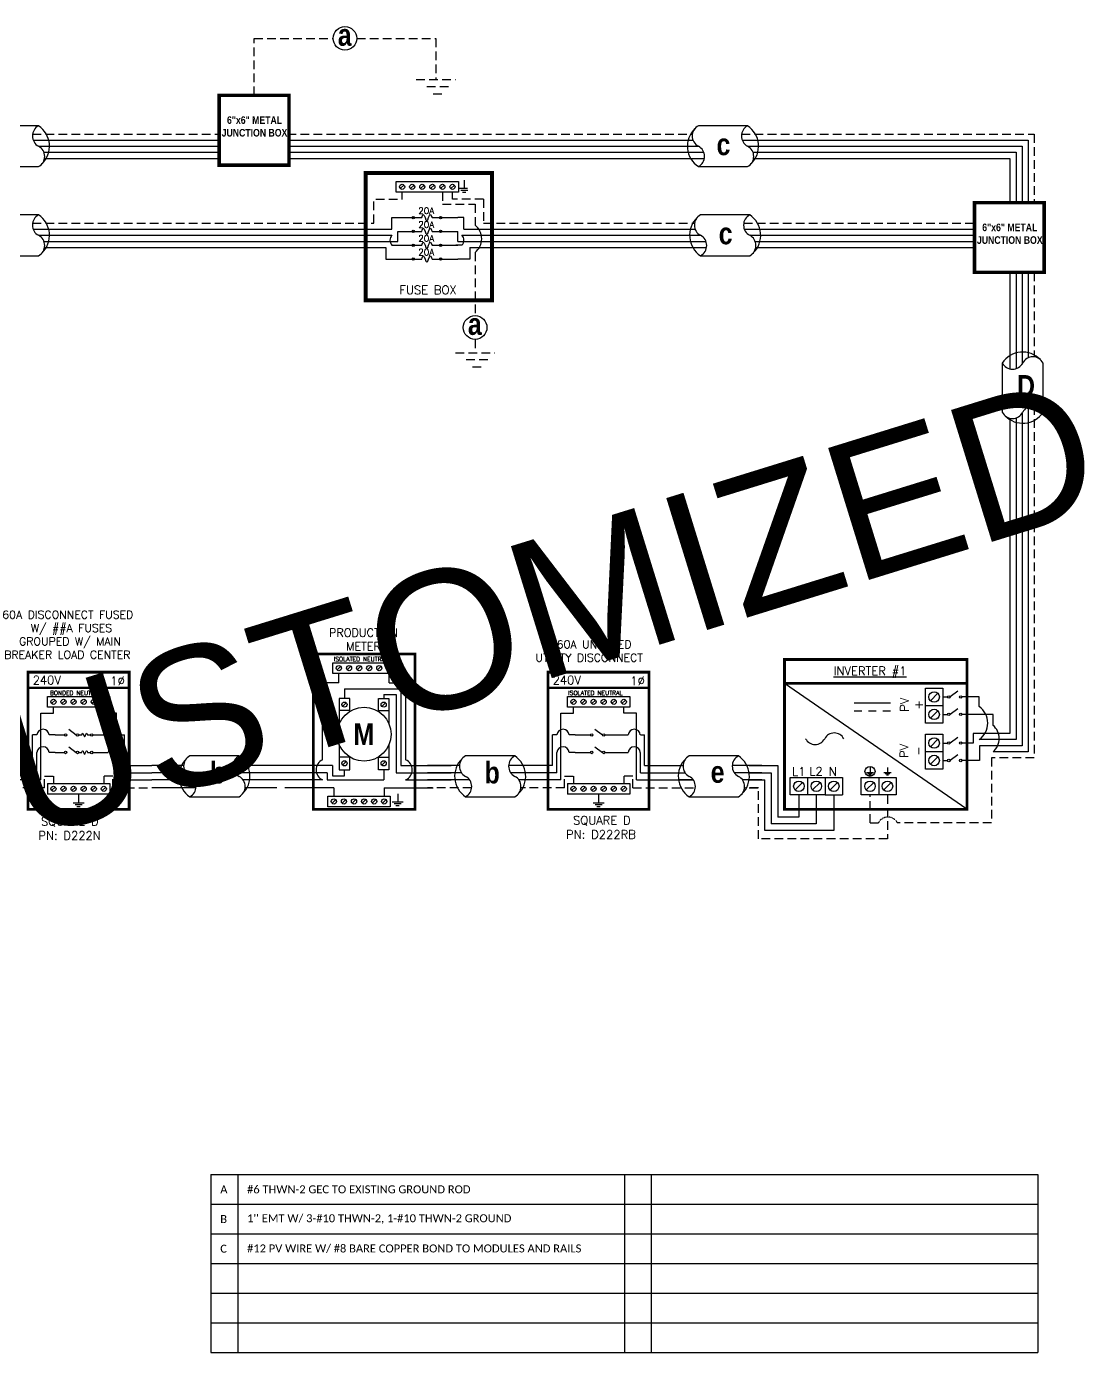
# Model space of a CAD drawing. Header units: feet. Extents: x 11517 to 12340, y 20866 to 21438.
# Drawn here: x 11883 to 12340, y 20866 to 21438 of the extents above; entities that cross this region are included whole.
import ezdxf

# ---------------------------------------------------------------- set-up
doc = ezdxf.new("R2010")
doc.units = ezdxf.units.FT
doc.header["$MEASUREMENT"] = 0
doc.linetypes.add('HIDDEN', pattern=[0.375, 0.25, -0.125])
for name, color, linetype in [('ONE LINE BLOCKS', 7, 'Continuous'), ('TABLES', 7, 'Continuous'), ('TEXT', 7, 'Continuous'), ('Z - TITLEBLOCK TXT', 7, 'Continuous')]:
    doc.layers.add(name, color=color, linetype=linetype)
doc.styles.add('ONE LINE TXT', font='techb___.ttf')
doc.styles.get("Standard").update_dxf_attribs({"font": 'simplex.shx'})
doc.styles.add('TITLE BBLOCK TEXT', font='ARIALUNI.TTF')

# ---------------------------------------------------------------- blocks, each defined once
blk = doc.blocks.new('M_METER PAN')
at = {"color": 253, "linetype": 'Continuous'}
for p, q in [((4.73, 8.02), (4.73, 8.75)), ((8.59, 8.02), (8.59, 8.75)), ((4.73, 8.02), (3.48, 8.02)), ((3.48, 2.14), (3.48, 8.02)), ((8.59, 8.02), (9.84, 8.02)), ((9.84, 2.14), (9.84, 8.02)), ((3.48, 0.61), (0, 0.61)), ((9.84, 0.61), (13.32, 0.61))]:
    blk.add_line(p, q, dxfattribs=at)
at = {"color": 7, "linetype": 'Continuous'}
for p, q in [((5.16, 7.56), (5.16, 6.82)), ((5.16, 7.56), (9.47, 7.56)), ((9.47, 7.56), (9.47, 1.71)), ((4.25, 1.71), (0, 1.71)), ((4.25, 1.71), (4.25, 0.9)), ((5.16, 0.9), (5.16, 1.37)), ((9.47, 1.71), (13.32, 1.71)), ((4.25, 0.9), (5.16, 0.9))]:
    blk.add_line(p, q, dxfattribs=at)
at = {"color": 10, "linetype": 'Continuous'}
for p, q in [((8.16, 7.14), (8.16, 6.82)), ((8.16, 7.14), (9.12, 7.14)), ((9.12, 7.14), (9.12, 1.15)), ((3.83, 1.15), (0, 1.15)), ((3.83, 1.15), (3.83, 0.61)), ((8.16, 1.37), (8.16, 0.61)), ((9.12, 1.15), (13.32, 1.15)), ((3.83, 0.61), (8.16, 0.61))]:
    blk.add_line(p, q, dxfattribs=at)
at = {"color": 1, "linetype": 'Continuous'}
for p, q in [((5.57, 5.9), (4.76, 5.9)), ((7.76, 5.9), (8.56, 5.9)), ((5.57, 2.33), (4.76, 2.33)), ((7.76, 2.33), (8.56, 2.33))]:
    blk.add_line(p, q, dxfattribs=at)
at = {"color": 253, "linetype": 'Continuous'}
for centre, start, end in [((3.82, 1.37), 113.9997, 246.0003), ((9.5, 1.37), 293.9997, 66.0003)]:
    blk.add_arc(centre, 0.835, start, end, dxfattribs=at)
at = {"layer": 'ONE LINE BLOCKS', "lineweight": 50, "const_width": 0.21}
blk.add_lwpolyline([(2.77, -1.65), (2.77, 10.22), (10.55, 10.22), (10.55, -1.65)], close=True, dxfattribs=at)
at = {"layer": 'TEXT', "color": 92, "linetype": 'HIDDEN', "ltscale": 15}
for p, q in [((4.35, 0), (0, 0)), ((4.35, 0), (4.35, -0.65)), ((8.2, 0), (8.2, -0.65)), ((8.2, 0), (13.32, 0))]:
    blk.add_line(p, q, dxfattribs=at)
at = {"layer": 'TEXT', "color": 92, "linetype": 'Continuous', "flags": 128}
for points in [[(9.23, -0.46), (9.23, -1.08)], [(8.81, -1.08), (9.64, -1.08)], [(9.5, -1.23), (8.96, -1.23)], [(9.35, -1.38), (9.1, -1.38)]]:
    blk.add_lwpolyline(points, dxfattribs=at)
at = {"layer": 'TEXT', "linetype": 'Continuous'}
blk.add_circle((6.66, 4.09), 2.06, dxfattribs=at)
at = {"layer": 'Z - TITLEBLOCK TXT', "color": 1, "linetype": 'Continuous'}
for p, q in [((4.27, 8.75), (4.27, 9.55)), ((4.27, 9.55), (9.05, 9.55)), ((9.05, 9.55), (9.05, 8.75)), ((9.05, 8.75), (4.27, 8.75)), ((4.76, 6.82), (4.76, 4.89)), ((5.57, 6.82), (4.76, 6.82)), ((5.57, 5.84), (5.57, 6.82)), ((7.76, 5.84), (7.76, 6.82)), ((7.76, 6.82), (8.56, 6.82)), ((8.56, 6.82), (8.56, 4.89)), ((4.76, 3.3), (4.76, 1.37)), ((8.56, 3.3), (8.56, 1.37)), ((5.57, 1.37), (5.57, 2.35)), ((7.76, 1.37), (7.76, 2.35)), ((4.76, 1.37), (5.57, 1.37)), ((8.56, 1.37), (7.76, 1.37)), ((3.89, -1.45), (3.89, -0.65)), ((3.89, -0.65), (8.66, -0.65)), ((8.66, -0.65), (8.66, -1.45)), ((8.66, -1.45), (3.89, -1.45))]:
    blk.add_line(p, q, dxfattribs=at)
at = {"layer": 'Z - TITLEBLOCK TXT', "color": 4, "linetype": 'Continuous'}
for p, q in [((4.87, 9.29), (4.6, 9.01)), ((5.64, 9.29), (5.37, 9.01)), ((6.42, 9.29), (6.14, 9.01)), ((7.19, 9.29), (6.91, 9.01)), ((7.96, 9.29), (7.68, 9.01)), ((8.73, 9.29), (8.45, 9.01)), ((5.3, 6.5), (5.02, 6.22)), ((8.3, 6.5), (8.02, 6.22)), ((5.3, 2.01), (5.02, 1.73)), ((8.3, 2.01), (8.02, 1.73)), ((4.49, -0.91), (4.21, -1.19)), ((5.26, -0.91), (4.98, -1.19)), ((6.03, -0.91), (5.75, -1.19)), ((6.8, -0.91), (6.52, -1.19)), ((7.57, -0.91), (7.29, -1.19)), ((8.34, -0.91), (8.06, -1.19))]:
    blk.add_line(p, q, dxfattribs=at)
for centre in [(4.73, 9.15), (5.51, 9.15), (6.28, 9.15), (7.05, 9.15), (7.82, 9.15), (8.59, 9.15), (5.16, 6.36), (8.16, 6.36), (5.16, 1.87), (8.16, 1.87), (4.35, -1.05), (5.12, -1.05), (5.89, -1.05), (6.66, -1.05), (7.43, -1.05), (8.2, -1.05)]:
    blk.add_circle(centre, 0.197, dxfattribs=at)
at = {"layer": 'TABLES', "color": 4, "linetype": 'Continuous'}
blk.add_text('ISOLATED NEUTRAL', height=0.3321, dxfattribs=at).set_placement((4.34, 9.67))
at = {"layer": 'TEXT', "color": 1, "insert": (6.61, 11.34), "char_height": 0.6278, "attachment_point": 5}
blk.add_mtext_dynamic_manual_height_columns('PRODUCTION METER', width=1.3203, gutter_width=7.17, heights=[0], dxfattribs=at)
at = {"layer": 'Z - TITLEBLOCK TXT', "color": 253, "linetype": 'Continuous', "style": 'ONE LINE TXT'}
blk.add_text('M', height=1.66, dxfattribs=at).set_placement((5.85, 3.26))
blk = doc.blocks.new('*U8')
at = {"color": 0}
blk.add_blockref('M_METER PAN', (0, 0), dxfattribs=at)
blk = doc.blocks.new('M_MAIN DISCO')
at = {"color": 253, "linetype": 'Continuous'}
for p, q in [((-42.47, 32.21), (-42.47, 34.82)), ((-20.72, 32.21), (-20.72, 34.82)), ((-47.96, 3.45), (-47.96, 32.21)), ((-47.96, 32.21), (-42.47, 32.21)), ((-15.23, 32.21), (-20.72, 32.21)), ((-15.23, 3.45), (-15.23, 32.21)), ((-47.96, 3.45), (-63.19, 3.45)), ((-15.23, 3.45), (0, 3.45))]:
    blk.add_line(p, q, dxfattribs=at)
at = {"color": 7, "linetype": 'Continuous'}
for p, q in [((-51.46, 9.66), (-51.46, 22.77)), ((-49.6, 22.77), (-51.46, 22.77)), ((-41.69, 22.77), (-44.32, 22.77)), ((-21.5, 22.77), (-18.87, 22.77)), ((-13.59, 22.77), (-11.73, 22.77)), ((-11.73, 9.66), (-11.73, 22.77)), ((-51.46, 9.66), (-63.19, 9.66)), ((-11.73, 9.66), (0, 9.66))]:
    blk.add_line(p, q, dxfattribs=at)
at = {"color": 1, "linetype": 'Continuous'}
for p, q in [((-31.53, 22.77), (-30.29, 22.77)), ((-27.74, 22.77), (-26.5, 22.77)), ((-31.53, 15.24), (-30.29, 15.24)), ((-27.74, 15.24), (-26.5, 15.24))]:
    blk.add_line(p, q, dxfattribs=at)
at = {"color": 10, "linetype": 'Continuous'}
for p, q in [((-49.6, 6.49), (-49.6, 15.24)), ((-41.69, 15.24), (-44.32, 15.24)), ((-21.5, 15.24), (-18.87, 15.24)), ((-13.59, 6.49), (-13.59, 15.24)), ((-49.6, 6.49), (-63.19, 6.49)), ((-13.59, 6.49), (0, 6.49))]:
    blk.add_line(p, q, dxfattribs=at)
at = {"color": 7, "linetype": 'Continuous'}
for centre in [(-46.96, 22.62), (-16.23, 22.62)]:
    blk.add_arc(centre, 2.64, 3.2819, 176.7181, dxfattribs=at)
at = {"color": 10, "linetype": 'Continuous'}
for centre in [(-46.96, 15.08), (-16.23, 15.08)]:
    blk.add_arc(centre, 2.64, 3.2819, 176.7181, dxfattribs=at)
at = {"color": 1, "linetype": 'Continuous'}
for points in [[(-30.29, 22.77), (-29.92, 23.53), (-29.02, 22.01), (-28.19, 23.53), (-27.74, 22.77)], [(-30.29, 15.24), (-29.92, 16), (-29.02, 14.47), (-28.19, 16), (-27.74, 15.24)]]:
    blk.add_spline(points, degree=3, dxfattribs=at)
at = {"layer": 'ONE LINE BLOCKS', "lineweight": 50}
blk.add_line((-53.41, 43.1), (-9.8, 43.1), dxfattribs=at)
at = {"layer": 'ONE LINE BLOCKS', "lineweight": 50, "const_width": 1.19}
blk.add_lwpolyline([(-53.41, -9.3), (-53.41, 49.88), (-9.8, 49.88), (-9.8, -9.3)], close=True, dxfattribs=at)
at = {"layer": 'TEXT', "color": 92, "linetype": 'HIDDEN', "ltscale": 15}
for p, q in [((-46.38, 0), (-63.19, 0)), ((-46.38, 0), (-46.38, 4.94)), ((-46.38, 4.94), (-42.47, 4.94)), ((-42.47, 4.94), (-42.47, 1.8)), ((-16.81, 4.94), (-20.72, 4.94)), ((-20.72, 4.94), (-20.72, 1.8)), ((-16.81, 0), (-16.81, 4.94)), ((-16.81, 0), (0, 0))]:
    blk.add_line(p, q, dxfattribs=at)
at = {"layer": 'TEXT', "color": 92, "linetype": 'Continuous', "flags": 128}
for points in [[(-31.59, -3.07), (-31.6, -6.57)], [(-33.94, -6.57), (-29.25, -6.57)], [(-30.07, -7.44), (-33.13, -7.44)], [(-30.88, -8.3), (-32.31, -8.3)]]:
    blk.add_lwpolyline(points, dxfattribs=at)
at = {"layer": 'Z - TITLEBLOCK TXT', "color": 1, "linetype": 'Continuous'}
for p, q in [((-45.07, 34.82), (-45.07, 39.36)), ((-45.07, 39.36), (-18.12, 39.36)), ((-18.12, 34.82), (-45.07, 34.82)), ((-18.12, 39.36), (-18.12, 34.82)), ((-35.88, 25.22), (-32.61, 22.78)), ((-41.69, 22.77), (-37.77, 22.77)), ((-35.88, 17.69), (-32.61, 15.24)), ((-25.42, 22.77), (-21.5, 22.77)), ((-41.69, 15.24), (-37.77, 15.24)), ((-25.42, 15.23), (-21.5, 15.23)), ((-45.07, 1.8), (-18.12, 1.8)), ((-45.07, 1.8), (-45.07, -2.74)), ((-18.12, 1.8), (-18.12, -2.74)), ((-18.12, -2.74), (-45.07, -2.74))]:
    blk.add_line(p, q, dxfattribs=at)
at = {"layer": 'Z - TITLEBLOCK TXT', "color": 4, "linetype": 'Continuous'}
for p, q in [((-41.69, 37.87), (-43.26, 36.3)), ((-37.34, 37.87), (-38.91, 36.3)), ((-32.98, 37.87), (-34.56, 36.3)), ((-28.63, 37.87), (-30.21, 36.3)), ((-24.28, 37.87), (-25.86, 36.3)), ((-19.93, 37.87), (-21.51, 36.3)), ((-41.69, 0.32), (-43.26, -1.26)), ((-37.34, 0.32), (-38.91, -1.26)), ((-32.98, 0.32), (-34.56, -1.26)), ((-28.63, 0.32), (-30.21, -1.26)), ((-24.28, 0.32), (-25.86, -1.26)), ((-19.93, 0.32), (-21.51, -1.26))]:
    blk.add_line(p, q, dxfattribs=at)
for centre in [(-42.47, 37.09), (-38.12, 37.09), (-33.77, 37.09), (-29.42, 37.09), (-25.07, 37.09), (-20.72, 37.09), (-42.47, -0.47), (-38.12, -0.47), (-33.77, -0.47), (-29.42, -0.47), (-25.07, -0.47), (-20.72, -0.47)]:
    blk.add_circle(centre, 1.11, dxfattribs=at)
at = {"layer": 'Z - TITLEBLOCK TXT', "color": 1, "linetype": 'Continuous'}
for centre in [(-37.23, 22.77), (-32.07, 22.77), (-25.96, 22.77), (-37.23, 15.24), (-32.07, 15.24), (-25.96, 15.23)]:
    blk.add_circle(centre, 0.541, dxfattribs=at)
at = {"layer": 'TABLES', "color": 4, "linetype": 'Continuous'}
blk.add_text('BONDED NEUTRAL', height=1.8743, dxfattribs=at).set_placement((-43.99, 40.01))
at = {"layer": 'TEXT', "color": 1}
for s, width, gutter_width, heights, insert, char_height, attachment_point in [('\\A1;\\pi4.1167;60A DISCONNECT FUSED \\P\\pi16.454;W/ ##A FUSES\\P\\pi11.355;GROUPED W/ MAIN \\P\\pi4.9392;BREAKER LOAD CENTER', 71.8931, 92.23, [24.13], (-68.68, 76.43), 3.4544, 1), ('240V', 0.1481, 0.75, [0], (-45.35, 46.44), 3.658, 5), ('1∅', 0.1481, 0.75, [0], (-14.78, 46.14), 3.658, 5), ('\\A1;\\pi3.6942,t21.982;SQUARE D\\P\\pi2.5621,t20.85;PN: D222N', 35.0816, 28.88, [13.54], (-51.57, -12.71), 3.6576, 1)]:
    blk.add_mtext_dynamic_manual_height_columns(s, width=width, gutter_width=gutter_width, heights=heights, dxfattribs=dict(at, insert=insert, char_height=char_height, attachment_point=attachment_point))
blk = doc.blocks.new('*U6')
at = {"color": 7, "linetype": 'Continuous'}
for p, q in [((6.67, 2.43), (2.91, 2.43)), ((2.44, 1.71), (0, 1.71)), ((9.57, 1.71), (6.2, 1.71)), ((2.91, -0.69), (6.67, -0.69))]:
    blk.add_line(p, q, dxfattribs=at)
at = {"color": 10, "linetype": 'Continuous'}
for p, q in [((2.59, 1.15), (0, 1.15)), ((9.57, 1.15), (6.35, 1.15))]:
    blk.add_line(p, q, dxfattribs=at)
at = {"color": 253, "linetype": 'Continuous'}
for p, q in [((3.21, 0.61), (0, 0.61)), ((9.57, 0.61), (6.97, 0.61))]:
    blk.add_line(p, q, dxfattribs=at)
at = {"color": 7, "linetype": 'Continuous'}
for centre, start, end in [((3.94, 0.87), 133.9732, 236.4265), ((5.63, 0.87), 313.9732, 56.4265)]:
    blk.add_arc(centre, 1.87, start, end, dxfattribs=at)
at = {"layer": 'TEXT', "color": 92, "linetype": 'HIDDEN', "ltscale": 15}
for p, q in [((3.37, 0), (0, 0)), ((9.57, 0), (7.14, 0))]:
    blk.add_line(p, q, dxfattribs=at)
at = {"layer": 'Z - TITLEBLOCK TXT', "linetype": 'Continuous'}
for centre, start, end in [((3.31, 1.65), 117.6639, 242.3361), ((7.08, 1.65), 117.6639, 242.3361), ((2.5, 0.09), 297.6639, 62.3361), ((6.26, 0.09), 297.6639, 62.3361)]:
    blk.add_arc(centre, 0.882, start, end, dxfattribs=at)
blk = doc.blocks.new('M_UTILITY DISCONNECT')
at = {"color": 253, "linetype": 'Continuous'}
for p, q in [((-42.47, 32.21), (-42.47, 34.82)), ((-20.72, 32.21), (-20.72, 34.82)), ((-47.96, 3.45), (-47.96, 32.21)), ((-47.96, 32.21), (-42.47, 32.21)), ((-15.23, 32.21), (-20.72, 32.21)), ((-15.23, 3.45), (-15.23, 32.21)), ((-47.96, 3.45), (-63.19, 3.45)), ((-15.23, 3.45), (0, 3.45))]:
    blk.add_line(p, q, dxfattribs=at)
at = {"color": 7, "linetype": 'Continuous'}
for p, q in [((-51.46, 9.66), (-51.46, 22.77)), ((-49.6, 22.77), (-51.46, 22.77)), ((-41.69, 22.77), (-44.32, 22.77)), ((-21.5, 22.77), (-18.87, 22.77)), ((-13.59, 22.77), (-11.73, 22.77)), ((-11.73, 9.66), (-11.73, 22.77)), ((-51.46, 9.66), (-63.19, 9.66)), ((-11.73, 9.66), (0, 9.66))]:
    blk.add_line(p, q, dxfattribs=at)
at = {"color": 10, "linetype": 'Continuous'}
for p, q in [((-49.6, 6.49), (-49.6, 15.24)), ((-41.69, 15.24), (-44.32, 15.24)), ((-21.5, 15.24), (-18.87, 15.24)), ((-13.59, 6.49), (-13.59, 15.24)), ((-49.6, 6.49), (-63.19, 6.49)), ((-13.59, 6.49), (0, 6.49))]:
    blk.add_line(p, q, dxfattribs=at)
at = {"color": 7, "linetype": 'Continuous'}
for centre in [(-46.96, 22.62), (-16.23, 22.62)]:
    blk.add_arc(centre, 2.64, 3.2819, 176.7181, dxfattribs=at)
at = {"color": 10, "linetype": 'Continuous'}
for centre in [(-46.96, 15.08), (-16.23, 15.08)]:
    blk.add_arc(centre, 2.64, 3.2819, 176.7181, dxfattribs=at)
at = {"layer": 'ONE LINE BLOCKS', "lineweight": 50}
blk.add_line((-53.41, 43.1), (-9.8, 43.1), dxfattribs=at)
at = {"layer": 'ONE LINE BLOCKS', "lineweight": 50, "const_width": 1.19}
blk.add_lwpolyline([(-53.41, -9.3), (-53.41, 49.88), (-9.8, 49.88), (-9.8, -9.3)], close=True, dxfattribs=at)
at = {"layer": 'TEXT', "color": 92, "linetype": 'HIDDEN', "ltscale": 15}
for p, q in [((-46.38, 0), (-63.19, 0)), ((-46.38, 0), (-46.38, 4.94)), ((-46.38, 4.94), (-42.47, 4.94)), ((-42.47, 4.94), (-42.47, 1.8)), ((-16.81, 4.94), (-20.72, 4.94)), ((-20.72, 4.94), (-20.72, 1.8)), ((-16.81, 0), (-16.81, 4.94)), ((-16.81, 0), (0, 0))]:
    blk.add_line(p, q, dxfattribs=at)
at = {"layer": 'TEXT', "color": 92, "linetype": 'Continuous', "flags": 128}
for points in [[(-31.59, -3.07), (-31.6, -6.57)], [(-33.94, -6.57), (-29.25, -6.57)], [(-30.07, -7.44), (-33.13, -7.44)], [(-30.88, -8.3), (-32.31, -8.3)]]:
    blk.add_lwpolyline(points, dxfattribs=at)
at = {"layer": 'Z - TITLEBLOCK TXT', "color": 1, "linetype": 'Continuous'}
for p, q in [((-45.07, 34.82), (-45.07, 39.36)), ((-45.07, 39.36), (-18.12, 39.36)), ((-18.12, 34.82), (-45.07, 34.82)), ((-18.12, 39.36), (-18.12, 34.82)), ((-33.23, 25.22), (-29.96, 22.78)), ((-41.69, 22.77), (-35.12, 22.77)), ((-33.23, 17.69), (-29.96, 15.24)), ((-28.88, 22.77), (-21.5, 22.77)), ((-41.69, 15.24), (-35.12, 15.24)), ((-28.88, 15.24), (-21.5, 15.23)), ((-45.07, 1.8), (-18.12, 1.8)), ((-45.07, 1.8), (-45.07, -2.74)), ((-18.12, 1.8), (-18.12, -2.74)), ((-18.12, -2.74), (-45.07, -2.74))]:
    blk.add_line(p, q, dxfattribs=at)
at = {"layer": 'Z - TITLEBLOCK TXT', "color": 4, "linetype": 'Continuous'}
for p, q in [((-41.69, 37.87), (-43.26, 36.3)), ((-37.34, 37.87), (-38.91, 36.3)), ((-32.98, 37.87), (-34.56, 36.3)), ((-28.63, 37.87), (-30.21, 36.3)), ((-24.28, 37.87), (-25.86, 36.3)), ((-19.93, 37.87), (-21.51, 36.3)), ((-41.69, 0.32), (-43.26, -1.26)), ((-37.34, 0.32), (-38.91, -1.26)), ((-32.98, 0.32), (-34.56, -1.26)), ((-28.63, 0.32), (-30.21, -1.26)), ((-24.28, 0.32), (-25.86, -1.26)), ((-19.93, 0.32), (-21.51, -1.26))]:
    blk.add_line(p, q, dxfattribs=at)
for centre in [(-42.47, 37.09), (-38.12, 37.09), (-33.77, 37.09), (-29.42, 37.09), (-25.07, 37.09), (-20.72, 37.09), (-42.47, -0.47), (-38.12, -0.47), (-33.77, -0.47), (-29.42, -0.47), (-25.07, -0.47), (-20.72, -0.47)]:
    blk.add_circle(centre, 1.11, dxfattribs=at)
at = {"layer": 'Z - TITLEBLOCK TXT', "color": 1, "linetype": 'Continuous'}
for centre in [(-34.58, 22.77), (-29.42, 22.77), (-34.58, 15.24), (-29.42, 15.24)]:
    blk.add_circle(centre, 0.541, dxfattribs=at)
at = {"layer": 'TABLES', "color": 4, "linetype": 'Continuous'}
blk.add_text('ISOLATED NEUTRAL', height=1.8743, dxfattribs=at).set_placement((-44.71, 40.01))
at = {"layer": 'TEXT', "color": 1}
for s, width, gutter_width, heights, insert, char_height, attachment_point in [('\\A1;\\pi12.968; 60A UNFUSED \\P\\pi6.1418;UTILITY DISCONNECT', 64.922, 0, [82.18], (-65.01, 63.62), 3.4544, 1), ('240V', 0.1481, 0.75, [0], (-45.35, 46.44), 3.658, 5), ('1∅', 0.1481, 0.75, [0], (-14.78, 46.14), 3.658, 5), ('\\A1;\\pi11.999,t30.287;SQUARE D\\P\\pi9.0377,t27.326;PN: D222RB', 51.6906, 0.203, [45.94], (-54.67, -12.23), 3.6576, 1)]:
    blk.add_mtext_dynamic_manual_height_columns(s, width=width, gutter_width=gutter_width, heights=heights, dxfattribs=dict(at, insert=insert, char_height=char_height, attachment_point=attachment_point))
blk = doc.blocks.new('*T12')
at = {"linetype": 'ByBlock', "lineweight": -2, "transparency": 16777216}
for p, q in [((0, 0), (357.03, 0)), ((0, 0), (0, -76.8)), ((11.58, 0), (11.58, -76.8)), ((178.51, 0), (178.51, -76.8)), ((190.1, 0), (190.1, -76.8)), ((357.03, 0), (357.03, -76.8)), ((0, -12.8), (357.03, -12.8)), ((0, -25.61), (357.03, -25.61)), ((0, -38.41), (357.03, -38.41)), ((0, -51.22), (357.03, -51.22)), ((0, -64.02), (357.03, -64.02)), ((0, -76.8), (357.03, -76.8))]:
    blk.add_line(p, q, dxfattribs=at)
at = {"color": 0, "linetype": 'Continuous', "transparency": 16777216, "char_height": 3.4544, "attachment_point": 4}
for s, insert, width in [('{\\fCalibri|b0|i0|c0;A', (4.06, -6.4), 3.4544), ('{\\fCalibri|b0|i0|c0;#6 THWN-2 GEC TO EXISTING GROUND ROD', (15.65, -6.4), 158.8026), ('{\\fCalibri|b0|i0|c0;', (182.58, -6.4), 3.4544), ('{\\fCalibri|b0|i0|c0;', (194.16, -6.4), 158.8095), ("{\\fCalibri|b0|i0|c0;1'' EMT W/ 3-#10 THWN-2, 1-#10 THWN-2 GROUND", (15.65, -19.21), 158.8026), ('{\\fCalibri|b0|i0|c0;B', (4.06, -19.21), 3.4544), ('{\\fCalibri|b0|i0|c0;', (182.58, -19.21), 3.4544), ('{\\fCalibri|b0|i0|c0;', (194.16, -19.21), 158.8095), ('{\\fCalibri|b0|i0|c0;C', (4.06, -32.01), 3.4544), ('{\\fCalibri|b0|i0|c0;#12 PV WIRE W/ #8 BARE COPPER BOND TO MODULES AND RAILS', (15.65, -32.01), 158.8026), ('{\\fCalibri|b0|i0|c0;', (182.58, -32.01), 3.4544), ('{\\fCalibri|b0|i0|c0;', (194.16, -32.01), 158.8095), ('{\\fCalibri|b0|i0|c0;', (4.06, -44.82), 3.4544), ('{\\fCalibri|b0|i0|c0;', (15.65, -44.82), 158.8026), ('{\\fCalibri|b0|i0|c0;', (182.58, -44.82), 3.4544), ('{\\fCalibri|b0|i0|c0;', (194.16, -44.82), 158.8095), ('{\\fCalibri|b0|i0|c0;', (4.06, -57.62), 3.4544), ('{\\fCalibri|b0|i0|c0;', (15.65, -57.62), 158.8026), ('{\\fCalibri|b0|i0|c0;', (182.58, -57.62), 3.4544), ('{\\fCalibri|b0|i0|c0;', (194.16, -57.62), 158.8095), ('{\\fCalibri|b0|i0|c0;', (4.06, -70.41), 3.4544), ('{\\fCalibri|b0|i0|c0;', (15.65, -70.41), 158.8026), ('{\\fCalibri|b0|i0|c0;', (182.58, -70.41), 3.4544), ('{\\fCalibri|b0|i0|c0;', (194.16, -70.41), 158.8095)]:
    blk.add_mtext(s, dxfattribs=dict(at, insert=insert, width=width))

msp = doc.modelspace()

# ---------------------------------------------------------------- hatches: boundary and pattern name
at = {"linetype": 'Continuous'}
h = msp.add_hatch(color=7, dxfattribs=at)
h.dxf.hatch_style = 1
edge = h.paths.add_edge_path()
edge.add_arc((12049.48, 21355.5), 0.513, 0, 360)
h = msp.add_hatch(color=7, dxfattribs=at)
h.dxf.hatch_style = 1
edge = h.paths.add_edge_path()
edge.add_arc((12061.26, 21355.5), 0.513, 0, 360)
h = msp.add_hatch(color=7, dxfattribs=at)
h.dxf.hatch_style = 1
edge = h.paths.add_edge_path()
edge.add_arc((12049.48, 21349.54), 0.513, 0, 360)
h = msp.add_hatch(color=7, dxfattribs=at)
h.dxf.hatch_style = 1
edge = h.paths.add_edge_path()
edge.add_arc((12061.26, 21349.54), 0.513, 0, 360)
h = msp.add_hatch(color=253, dxfattribs=at)
h.dxf.hatch_style = 1
edge = h.paths.add_edge_path()
edge.add_arc((12049.48, 21343.58), 0.513, 0, 360)
h = msp.add_hatch(color=253, dxfattribs=at)
h.dxf.hatch_style = 1
edge = h.paths.add_edge_path()
edge.add_arc((12061.26, 21343.58), 0.513, 0, 360)
h = msp.add_hatch(color=253, dxfattribs=at)
h.dxf.hatch_style = 1
edge = h.paths.add_edge_path()
edge.add_arc((12049.48, 21337.62), 0.513, 0, 360)
h = msp.add_hatch(color=253, dxfattribs=at)
h.dxf.hatch_style = 1
edge = h.paths.add_edge_path()
edge.add_arc((12061.26, 21337.62), 0.513, 0, 360)

# ---------------------------------------------------------------- linework, layer by layer
at = {"color": 7, "linetype": 'Continuous'}
for p, q in [((11887.72, 21395.14), (11866.48, 21395.14)), ((12193.81, 21395.14), (12172.57, 21395.14)), ((11885.39, 21388.95), (11965.72, 21388.95)), ((11995.82, 21388.95), (12170.24, 21388.95)), ((12191.48, 21388.95), (12314.94, 21388.95)), ((12314.94, 21388.95), (12314.94, 21361.97)), ((11890.05, 21383.7), (11965.72, 21383.7)), ((11995.82, 21383.7), (12174.9, 21383.7)), ((12196.15, 21383.7), (12309.69, 21383.7)), ((12309.69, 21383.7), (12309.69, 21361.97)), ((11866.48, 21377.51), (11887.72, 21377.51)), ((12172.57, 21377.51), (12193.81, 21377.51)), ((11887.72, 21356.68), (11866.48, 21356.68)), ((12194.74, 21356.68), (12173.5, 21356.68)), ((11885.39, 21350.49), (12040.26, 21350.49)), ((12071.28, 21350.49), (12171.16, 21350.49)), ((12192.41, 21350.49), (12291.76, 21350.49)), ((11890.05, 21345.25), (12042.88, 21345.25)), ((12042.88, 21345.25), (12042.88, 21349.54)), ((12068.66, 21345.25), (12068.66, 21349.54)), ((12068.66, 21345.25), (12175.83, 21345.25)), ((12197.07, 21345.25), (12291.76, 21345.25)), ((11866.48, 21339.05), (11887.72, 21339.05)), ((12173.5, 21339.05), (12194.74, 21339.05)), ((12309.69, 21331.87), (12309.69, 21290.3)), ((12314.94, 21331.87), (12314.94, 21294.95)), ((12303.76, 21292.73), (12303.76, 21271.48)), ((12321.39, 21271.48), (12321.39, 21292.73)), ((12314.94, 21273.71), (12314.94, 21124.93)), ((12309.69, 21269.06), (12309.69, 21130.17)), ((12293.81, 21148.58), (12286.36, 21148.58)), ((12293.81, 21144.48), (12293.81, 21148.58)), ((12299.77, 21141.05), (12286.36, 21141.05)), ((12299.77, 21136.32), (12299.77, 21141.05)), ((12309.69, 21130.17), (12293.81, 21130.17)), ((12093.3, 21123.12), (12072.06, 21123.12)), ((12189.85, 21123.12), (12168.6, 21123.12)), ((12314.94, 21124.93), (12299.77, 21124.93)), ((12069.4, 21119.05), (12055.66, 21119.05)), ((12097.91, 21119.05), (12090.65, 21119.05)), ((12161.1, 21119.05), (12165.95, 21119.05)), ((12199.97, 21119.05), (12187.19, 21119.05)), ((12194.47, 21119.05), (12206.9, 21119.05)), ((12206.9, 21119.05), (12206.9, 21096.67)), ((12072.06, 21105.49), (12093.3, 21105.49)), ((12168.6, 21105.49), (12189.85, 21105.49)), ((12215.95, 21106.26), (12215.95, 21096.67)), ((12215.95, 21096.67), (12206.9, 21096.67))]:
    msp.add_line(p, q, dxfattribs=at)
at = {"color": 253, "linetype": 'Continuous'}
for p, q in [((11887.72, 21386.32), (11965.72, 21386.32)), ((11995.82, 21386.32), (12172.57, 21386.32)), ((12193.81, 21386.32), (12312.32, 21386.32)), ((12312.32, 21386.32), (12312.32, 21361.97)), ((11890.31, 21381.08), (11965.72, 21381.08)), ((11995.82, 21381.08), (12175.16, 21381.08)), ((12196.41, 21381.08), (12307.07, 21381.08)), ((12307.07, 21381.08), (12307.07, 21361.97)), ((11887.72, 21347.87), (12040.26, 21347.87)), ((12070.49, 21347.87), (12173.5, 21347.87)), ((12194.74, 21347.87), (12291.76, 21347.87)), ((11890.31, 21342.62), (12037.64, 21342.62)), ((12037.64, 21342.62), (12037.64, 21337.62)), ((12040.26, 21343.58), (12042.88, 21343.58)), ((12070.49, 21343.58), (12067.87, 21343.58)), ((12073.9, 21342.62), (12073.9, 21337.62)), ((12073.9, 21342.62), (12176.09, 21342.62)), ((12197.34, 21342.62), (12291.76, 21342.62)), ((12037.64, 21337.62), (12042.88, 21337.62)), ((12073.9, 21337.62), (12068.66, 21337.62)), ((12307.07, 21331.87), (12307.07, 21290.19)), ((12312.32, 21331.87), (12312.32, 21292.29)), ((12312.32, 21271.04), (12312.32, 21127.55)), ((12307.07, 21268.94), (12307.07, 21132.79)), ((12291.23, 21128.69), (12286.36, 21128.69)), ((12307.07, 21132.79), (12291.23, 21132.79)), ((12291.23, 21132.79), (12291.23, 21128.69)), ((12312.32, 21127.55), (12293.86, 21127.55)), ((12293.86, 21127.55), (12293.86, 21121.15)), ((12293.86, 21121.15), (12286.36, 21121.15)), ((12073.77, 21112.83), (12055.66, 21112.83)), ((12097.91, 21112.83), (12095.01, 21112.83)), ((12158.35, 21112.83), (12170.31, 21112.83)), ((12170.31, 21112.83), (12164.2, 21112.83)), ((12199.97, 21112.83), (12191.55, 21112.83)), ((12194.47, 21112.83), (12201.28, 21112.83)), ((12201.28, 21090.89), (12201.28, 21112.83)), ((12231.02, 21106.26), (12231.02, 21090.89)), ((12231.02, 21090.89), (12201.28, 21090.89))]:
    msp.add_line(p, q, dxfattribs=at)
at = {"color": 1, "linetype": 'Continuous'}
for p, q in [((12049.99, 21355.5), (12053.12, 21355.51)), ((12057.62, 21355.5), (12060.74, 21355.5)), ((12049.99, 21349.54), (12053.12, 21349.54)), ((12057.62, 21349.54), (12060.74, 21349.54)), ((12049.99, 21343.58), (12053.12, 21343.58)), ((12057.62, 21343.58), (12060.74, 21343.58)), ((12049.99, 21337.62), (12053.12, 21337.62)), ((12057.62, 21337.62), (12060.74, 21337.62))]:
    msp.add_line(p, q, dxfattribs=at)
at = {"color": 10, "linetype": 'Continuous'}
for p, q in [((12070.28, 21115.87), (12055.66, 21115.87)), ((12097.91, 21115.87), (12091.52, 21115.87)), ((12159.99, 21115.87), (12166.83, 21115.87)), ((12199.97, 21115.87), (12188.07, 21115.87)), ((12194.47, 21115.87), (12203.96, 21115.87)), ((12203.96, 21115.87), (12203.96, 21093.86)), ((12223.48, 21106.26), (12223.48, 21093.86)), ((12223.48, 21093.86), (12203.96, 21093.86))]:
    msp.add_line(p, q, dxfattribs=at)
at = {"color": 7, "linetype": 'Continuous', "flags": 128}
for points in [[(12040.26, 21350.49), (12040.26, 21355.5), (12042.88, 21355.5)], [(12042.88, 21355.5), (12049.48, 21355.5)], [(12042.88, 21355.5), (12049.48, 21355.5)], [(12061.26, 21355.5), (12068.66, 21355.5)], [(12071.28, 21350.49), (12071.28, 21355.5), (12068.66, 21355.5)], [(12042.88, 21349.54), (12049.48, 21349.54)], [(12042.88, 21349.54), (12049.48, 21349.54)], [(12061.26, 21349.54), (12068.66, 21349.54)]]:
    msp.add_lwpolyline(points, dxfattribs=at)
at = {"color": 253, "linetype": 'Continuous', "flags": 128}
for points in [[(12042.88, 21343.58), (12049.48, 21343.58)], [(12042.88, 21343.58), (12049.48, 21343.58)], [(12061.26, 21343.58), (12068.66, 21343.58)], [(12042.88, 21337.62), (12049.48, 21337.62)], [(12042.88, 21337.62), (12049.48, 21337.62)], [(12061.26, 21337.62), (12068.66, 21337.62)]]:
    msp.add_lwpolyline(points, dxfattribs=at)
at = {"color": 7, "linetype": 'Continuous'}
for centre, radius in [((12019.99, 21432.88), 5.11), ((12049.48, 21355.5), 0.513), ((12061.26, 21355.5), 0.513), ((12049.48, 21349.54), 0.513), ((12061.26, 21349.54), 0.513), ((12076.17, 21308.07), 5.11)]:
    msp.add_circle(centre, radius, dxfattribs=at)
at = {"color": 253, "linetype": 'Continuous'}
for centre in [(12049.48, 21343.58), (12061.26, 21343.58), (12049.48, 21337.62), (12061.26, 21337.62)]:
    msp.add_circle(centre, 0.513, dxfattribs=at)
at = {"color": 7, "linetype": 'Continuous'}
for centre, start, end in [((11881.87, 21386.32), 313.9732, 56.4265), ((12178.42, 21386.32), 133.9732, 236.4265), ((12187.96, 21386.32), 313.9732, 56.4265), ((11881.87, 21347.87), 313.9732, 56.4265), ((12188.89, 21347.87), 313.9732, 56.4265), ((12179.35, 21347.87), 133.9732, 236.4265), ((12312.58, 21286.88), 43.9732, 146.4265), ((12312.58, 21277.33), 223.9732, 326.4265), ((12077.91, 21114.31), 133.9732, 236.4265), ((12087.45, 21114.31), 313.9732, 56.4265), ((12174.45, 21114.31), 133.9732, 236.4265), ((12184, 21114.31), 313.9732, 56.4265)]:
    msp.add_arc(centre, 10.58, start, end, dxfattribs=at)
at = {"color": 253, "linetype": 'Continuous'}
for centre, start, end in [((12042.61, 21345.72), 137.5101, 222.4899), ((12068.15, 21345.72), 317.5101, 42.4899)]:
    msp.add_arc(centre, 3.18, start, end, dxfattribs=at)
at = {"color": 1, "linetype": 'Continuous'}
for points in [[(12053.12, 21355.51), (12053.79, 21356.84), (12055.37, 21354.16), (12056.83, 21356.84), (12057.62, 21355.5)], [(12053.12, 21349.54), (12053.79, 21350.88), (12055.37, 21348.19), (12056.83, 21350.88), (12057.62, 21349.54)], [(12053.12, 21343.58), (12053.79, 21344.92), (12055.37, 21342.23), (12056.83, 21344.92), (12057.62, 21343.58)], [(12053.12, 21337.62), (12053.79, 21338.96), (12055.37, 21336.27), (12056.83, 21338.96), (12057.62, 21337.62)]]:
    msp.add_spline(points, degree=3, dxfattribs=at)
at = {"layer": 'ONE LINE BLOCKS', "lineweight": 50}
for points, const_width in [([(11995.82, 21378.19), (11965.72, 21378.19), (11965.72, 21408.29), (11995.82, 21408.29)], 1.53), ([(12083.43, 21319.81), (12028.96, 21319.81), (12028.96, 21374.74), (12083.43, 21374.74)], 1.71), ([(12083.43, 21319.81), (12028.96, 21319.81), (12028.96, 21374.74), (12083.43, 21374.74)], 1.71), ([(12321.87, 21331.87), (12291.76, 21331.87), (12291.76, 21361.97), (12321.87, 21361.97)], 1.53), ([(12209.73, 21100.09), (12209.73, 21164.75), (12288.51, 21164.75), (12288.51, 21100.09)], 1.19), ([(12209.73, 21154.46), (12209.73, 21164.75), (12288.51, 21164.75), (12288.51, 21154.46)], 1.19)]:
    msp.add_lwpolyline(points, close=True, dxfattribs=dict(at, const_width=const_width))
at = {"layer": 'TEXT', "color": 92, "linetype": 'HIDDEN', "ltscale": 15}
for p, q in [((11980.77, 21408.29), (11980.77, 21432.88)), ((11980.77, 21432.88), (12014.88, 21432.88)), ((12025.11, 21432.88), (12059.22, 21432.88)), ((12059.22, 21432.88), (12059.22, 21415.1)), ((11885.12, 21391.57), (11965.72, 21391.57)), ((11995.15, 21391.57), (12169.97, 21391.57)), ((12191.22, 21391.57), (12317.56, 21391.57)), ((12317.56, 21391.57), (12317.56, 21361.97)), ((12062.07, 21366.52), (12062.07, 21361.32)), ((12066.42, 21363.44), (12066.42, 21366.52)), ((12079.77, 21363.44), (12066.42, 21363.44)), ((12079.77, 21363.44), (12079.77, 21353.11)), ((12062.07, 21361.32), (12076.17, 21361.32)), ((12076.17, 21361.32), (12076.17, 21352.24)), ((11885.12, 21353.11), (12032.4, 21353.11)), ((12079.77, 21353.11), (12170.9, 21353.11)), ((12192.15, 21353.11), (12291.76, 21353.11)), ((12076.17, 21340.47), (12076.17, 21313.19)), ((12317.56, 21331.87), (12317.56, 21295.36)), ((12076.17, 21302.96), (12076.17, 21297.2)), ((12317.56, 21274.12), (12317.56, 21122.3)), ((12317.56, 21122.3), (12299.05, 21122.3)), ((12299.05, 21122.3), (12299.05, 21094.22)), ((12074.69, 21109.39), (12055.66, 21109.39)), ((12097.91, 21109.39), (12095.94, 21109.39)), ((12161.1, 21109.39), (12171.24, 21109.39)), ((12198.55, 21109.39), (12192.48, 21109.39)), ((12194.47, 21109.39), (12198.55, 21109.39)), ((12198.55, 21087.35), (12198.55, 21109.39)), ((12246.66, 21094.22), (12246.66, 21106.26)), ((12254.19, 21106.26), (12254.19, 21087.35)), ((12246.66, 21094.22), (12250.26, 21094.22)), ((12299.05, 21094.22), (12258.5, 21094.22)), ((12254.19, 21087.35), (12198.55, 21087.35))]:
    msp.add_line(p, q, dxfattribs=at)
at = {"layer": 'TEXT', "color": 92, "linetype": 'HIDDEN', "ltscale": 15, "flags": 128}
for points in [[(12050.74, 21415.1), (12067.7, 21415.1)], [(12064.76, 21411.95), (12053.68, 21411.95)], [(12061.82, 21408.81), (12056.62, 21408.81)], [(12069.15, 21368.15), (12073.83, 21368.15)], [(12071.49, 21371.65), (12071.49, 21368.15)], [(12032.4, 21353.11), (12032.4, 21363.44), (12044.67, 21363.44), (12044.67, 21366.52)], [(12073.02, 21367.28), (12069.96, 21367.28)], [(12072.21, 21366.41), (12070.77, 21366.41)], [(12067.69, 21297.2), (12084.65, 21297.2)], [(12081.71, 21294.06), (12070.63, 21294.06)], [(12078.78, 21290.91), (12073.57, 21290.91)]]:
    msp.add_lwpolyline(points, dxfattribs=at)
at = {"layer": 'TEXT', "color": 92, "linetype": 'Continuous', "flags": 128}
for points in [[(12245.12, 21115.9), (12248.19, 21115.9)], [(12246.66, 21118.2), (12246.66, 21115.9)], [(12252.65, 21115.9), (12255.73, 21115.9)], [(12254.19, 21118.2), (12254.19, 21115.9)], [(12247.66, 21115.33), (12245.65, 21115.33)], [(12247.13, 21114.76), (12246.18, 21114.76)], [(12255.19, 21115.33), (12253.19, 21115.33)], [(12254.66, 21114.76), (12253.72, 21114.76)]]:
    msp.add_lwpolyline(points, dxfattribs=at)
at = {"layer": 'TEXT', "color": 92, "linetype": 'Continuous'}
msp.add_circle((12246.66, 21116.46), 2.17, dxfattribs=at)
at = {"layer": 'TEXT', "color": 92, "ltscale": 15}
msp.add_arc((12071.53, 21346.36), 7.5, 308.2913, 51.7087, dxfattribs=at)
at = {"layer": 'TEXT', "color": 92, "linetype": 'HIDDEN', "ltscale": 0.3}
msp.add_arc((12254.38, 21092.06), 4.65, 27.6639, 152.3361, dxfattribs=at)
at = {"layer": 'Z - TITLEBLOCK TXT', "color": 1, "linetype": 'Continuous'}
for p, q in [((12042.07, 21366.52), (12042.07, 21371.06)), ((12042.07, 21371.06), (12069.02, 21371.06)), ((12069.02, 21371.06), (12069.02, 21366.52)), ((12069.02, 21366.52), (12042.07, 21366.52)), ((12270.55, 21137.28), (12270.55, 21152.35)), ((12270.55, 21152.35), (12278.08, 21152.35)), ((12270.55, 21137.28), (12270.55, 21152.35)), ((12278.08, 21152.35), (12278.08, 21137.28)), ((12278.08, 21152.35), (12278.08, 21144.81)), ((12284.51, 21151.04), (12281.25, 21148.6)), ((12278.08, 21144.81), (12270.55, 21144.81)), ((12278.08, 21148.58), (12280.12, 21148.58)), ((12278.08, 21141.05), (12280.12, 21141.05)), ((12284.51, 21143.51), (12281.25, 21141.07)), ((12278.08, 21137.28), (12270.55, 21137.28)), ((12270.55, 21117.38), (12270.55, 21132.45)), ((12270.55, 21132.45), (12278.08, 21132.45)), ((12278.08, 21132.45), (12278.08, 21124.92)), ((12278.08, 21128.69), (12280.12, 21128.69)), ((12284.51, 21131.15), (12281.25, 21128.7)), ((12278.08, 21124.92), (12270.55, 21124.92)), ((12278.08, 21124.92), (12278.08, 21117.38)), ((12284.51, 21123.61), (12281.25, 21121.17)), ((12278.08, 21117.38), (12270.55, 21117.38)), ((12278.08, 21121.15), (12280.12, 21121.15)), ((12212.18, 21113.79), (12227.25, 21113.79)), ((12212.18, 21106.26), (12212.18, 21113.79)), ((12212.18, 21113.79), (12219.72, 21113.79)), ((12219.72, 21113.79), (12219.72, 21106.26)), ((12227.25, 21113.79), (12227.25, 21106.26)), ((12227.25, 21113.79), (12234.79, 21113.79)), ((12234.79, 21113.79), (12234.79, 21106.26)), ((12242.89, 21113.79), (12257.96, 21113.79)), ((12242.89, 21106.26), (12242.89, 21113.79)), ((12242.89, 21113.79), (12250.42, 21113.79)), ((12250.42, 21113.79), (12250.42, 21106.26)), ((12257.96, 21113.79), (12257.96, 21106.26)), ((12227.25, 21106.26), (12212.18, 21106.26)), ((12227.25, 21106.26), (12234.79, 21106.26)), ((12257.96, 21106.26), (12242.89, 21106.26))]:
    msp.add_line(p, q, dxfattribs=at)
at = {"layer": 'Z - TITLEBLOCK TXT', "color": 4, "linetype": 'Continuous'}
for p, q in [((12045.46, 21369.58), (12043.88, 21368.01)), ((12049.81, 21369.58), (12048.23, 21368.01)), ((12054.16, 21369.58), (12052.58, 21368.01)), ((12058.51, 21369.58), (12056.93, 21368.01)), ((12062.86, 21369.58), (12061.29, 21368.01)), ((12067.21, 21369.58), (12065.64, 21368.01)), ((12275.92, 21150.19), (12272.71, 21146.97)), ((12275.92, 21142.65), (12272.71, 21139.44)), ((12275.92, 21130.29), (12272.71, 21127.08)), ((12275.92, 21122.76), (12272.71, 21119.54)), ((12217.56, 21111.63), (12214.34, 21108.42)), ((12225.09, 21111.63), (12221.88, 21108.42)), ((12232.63, 21111.63), (12229.41, 21108.42)), ((12248.26, 21111.63), (12245.05, 21108.42)), ((12255.8, 21111.63), (12252.58, 21108.42))]:
    msp.add_line(p, q, dxfattribs=at)
at = {"layer": 'Z - TITLEBLOCK TXT', "color": 7, "linetype": 'Continuous'}
for p, q in [((12288.51, 21100.09), (12209.73, 21154.46)), ((12255.56, 21145.85), (12239.79, 21145.85)), ((12243.08, 21142.45), (12239.79, 21142.45)), ((12249.32, 21142.45), (12246.03, 21142.45)), ((12255.56, 21142.45), (12252.26, 21142.45))]:
    msp.add_line(p, q, dxfattribs=at)
at = {"layer": 'Z - TITLEBLOCK TXT', "color": 4, "linetype": 'Continuous'}
for centre, radius in [((12044.67, 21368.79), 1.11), ((12049.02, 21368.79), 1.11), ((12053.37, 21368.79), 1.11), ((12057.72, 21368.79), 1.11), ((12062.07, 21368.79), 1.11), ((12066.42, 21368.79), 1.11), ((12274.32, 21148.58), 2.27), ((12274.32, 21141.05), 2.27), ((12274.32, 21128.69), 2.27), ((12274.32, 21121.15), 2.27), ((12215.95, 21110.02), 2.27), ((12223.48, 21110.02), 2.27), ((12231.02, 21110.02), 2.27), ((12246.66, 21110.02), 2.27), ((12254.19, 21110.02), 2.27)]:
    msp.add_circle(centre, radius, dxfattribs=at)
at = {"layer": 'Z - TITLEBLOCK TXT', "color": 1, "linetype": 'Continuous'}
for centre in [(12280.66, 21148.58), (12285.82, 21148.58), (12280.66, 21141.05), (12285.82, 21141.05), (12280.66, 21128.69), (12285.82, 21128.69), (12280.66, 21121.15), (12285.82, 21121.15)]:
    msp.add_circle(centre, 0.541, dxfattribs=at)
at = {"layer": 'Z - TITLEBLOCK TXT', "linetype": 'Continuous'}
for centre, radius, start, end in [((11890.03, 21390.73), 4.98, 117.6639, 242.3361), ((12174.88, 21390.73), 4.98, 117.6639, 242.3361), ((12196.12, 21390.73), 4.98, 117.6639, 242.3361), ((11885.41, 21381.92), 4.98, 297.6639, 62.3361), ((12170.26, 21381.92), 4.98, 297.6639, 62.3361), ((12191.5, 21381.92), 4.98, 297.6639, 62.3361), ((11890.03, 21352.27), 4.98, 117.6639, 242.3361), ((12175.81, 21352.27), 4.98, 117.6639, 242.3361), ((12197.05, 21352.27), 4.98, 117.6639, 242.3361), ((11885.41, 21343.46), 4.98, 297.6639, 62.3361), ((12171.19, 21343.46), 4.98, 297.6639, 62.3361), ((12192.43, 21343.46), 4.98, 297.6639, 62.3361), ((12316.98, 21290.42), 4.98, 27.6639, 152.3361), ((12308.17, 21295.04), 4.98, 207.6639, 332.3361), ((12308.17, 21273.79), 4.98, 207.6639, 332.3361), ((12316.98, 21269.17), 4.98, 27.6639, 152.3361), ((12288.68, 21137.32), 8.8, 305.6505, 54.3495), ((12231.21, 21128.4), 4.65, 27.6639, 152.3361), ((12295, 21130.63), 7.43, 309.9338, 50.0662), ((12222.97, 21132.72), 4.65, 207.6639, 332.3361), ((12074.37, 21118.72), 4.98, 117.6639, 242.3361), ((12095.61, 21118.72), 4.98, 117.6639, 242.3361), ((12170.91, 21118.72), 4.98, 117.6639, 242.3361), ((12192.16, 21118.72), 4.98, 117.6639, 242.3361), ((12069.75, 21109.9), 4.98, 297.6639, 62.3361), ((12090.99, 21109.9), 4.98, 297.6639, 62.3361), ((12166.29, 21109.9), 4.98, 297.6639, 62.3361), ((12187.54, 21109.9), 4.98, 297.6639, 62.3361)]:
    msp.add_arc(centre, radius, start, end, dxfattribs=at)

# ---------------------------------------------------------------- block references
for name, p in [('M_MAIN DISCO', (11936.62, 21109.39)), ('*T12', (11962.1, 20942.41))]:
    msp.add_blockref(name, p)
at = {"color": 155, "true_color": 0x647190, "xscale": 5.644441731736358, "yscale": 5.644441731736358, "zscale": 5.644441731736358}
for name, p in [('*U8', (11990.66, 21109.39)), ('*U6', (11936.62, 21109.39))]:
    msp.add_blockref(name, p, dxfattribs=at)
at = {"color": 7}
msp.add_blockref('M_UTILITY DISCONNECT', (12161.1, 21109.39), dxfattribs=at)

# ---------------------------------------------------------------- texts
at = {"layer": 'Defpoints', "color": 1, "style": 'TITLE BBLOCK TEXT'}
msp.add_text('NEEDS CUSTOMIZED', height=59.6129, rotation=17.1954, dxfattribs=at).set_placement((11528.15, 20976.89))
at = {"layer": 'ONE LINE BLOCKS', "color": 1, "linetype": 'Continuous', "char_height": 3.2756, "width": 28.3929, "attachment_point": 2, "style": 'ONE LINE TXT'}
for insert in [(11980.95, 21399.24), (12307, 21352.92)]:
    msp.add_mtext('6"x6" METAL JUNCTION BOX  ', dxfattribs=dict(at, insert=insert))
at = {"layer": 'TABLES', "color": 1, "linetype": 'Continuous'}
for s, height, p in [('20A', 2.778, (12051.63, 21357.08)), ('20A', 2.778, (12051.63, 21351.12)), ('20A', 2.778, (12051.63, 21345.16)), ('20A', 2.778, (12051.63, 21339.2)), ('%%UINVERTER #1', 3.6576, (12230.94, 21158.01))]:
    msp.add_text(s, height=height, dxfattribs=at).set_placement(p)
at = {"layer": 'TEXT', "color": 1, "attachment_point": 5}
for s, width, gutter_width, insert, char_height in [('FUSE BOX', 42.1592, 7.17, (12055.87, 21324.31), 3.658), ('L1', 0.1481, 0.75, (12215.89, 21116.43), 3.658), ('L2', 0.1481, 0.75, (12223.36, 21116.46), 3.658), ('N', 0.1481, 0.75, (12230.61, 21116.41), 3.66)]:
    msp.add_mtext_dynamic_manual_height_columns(s, width=width, gutter_width=gutter_width, heights=[0], dxfattribs=dict(at, insert=insert, char_height=char_height))
at = {"layer": 'TEXT', "color": 1, "char_height": 3.658, "attachment_point": 5, "rotation": 90}
for s, width, insert in [('PV +', 2.8378, (12264.58, 21145.22)), ('PV -', 2.8013, (12264.36, 21125.25))]:
    msp.add_mtext_dynamic_manual_height_columns(s, width=width, gutter_width=0.75, heights=[0], dxfattribs=dict(at, insert=insert))
at = {"layer": 'Z - TITLEBLOCK TXT', "color": 1, "linetype": 'Continuous', "char_height": 9.3833, "attachment_point": 1, "style": 'ONE LINE TXT'}
for s, insert in [('{\\W1;\\C256;a}', (12016.89, 21439.07)), ('{\\W1;\\C256;c}', (12180.41, 21391.83)), ('{\\W1;\\C256;c}', (12181.34, 21353.37)), ('{\\W1;\\C256;a}', (12073.07, 21314.26)), ('{\\W1;\\C256;D}', (12310.12, 21287.54)), ('{\\W1;\\C256;b}', (11961.67, 21120.62)), ('{\\W1;\\C256;b}', (12080.26, 21120.62)), ('{\\W1;\\C256;e}', (12177.86, 21120.9))]:
    msp.add_mtext_dynamic_manual_height_columns(s, width=0.1385, gutter_width=2.13, heights=[0], dxfattribs=dict(at, insert=insert))

doc.saveas('drawing.dxf')
